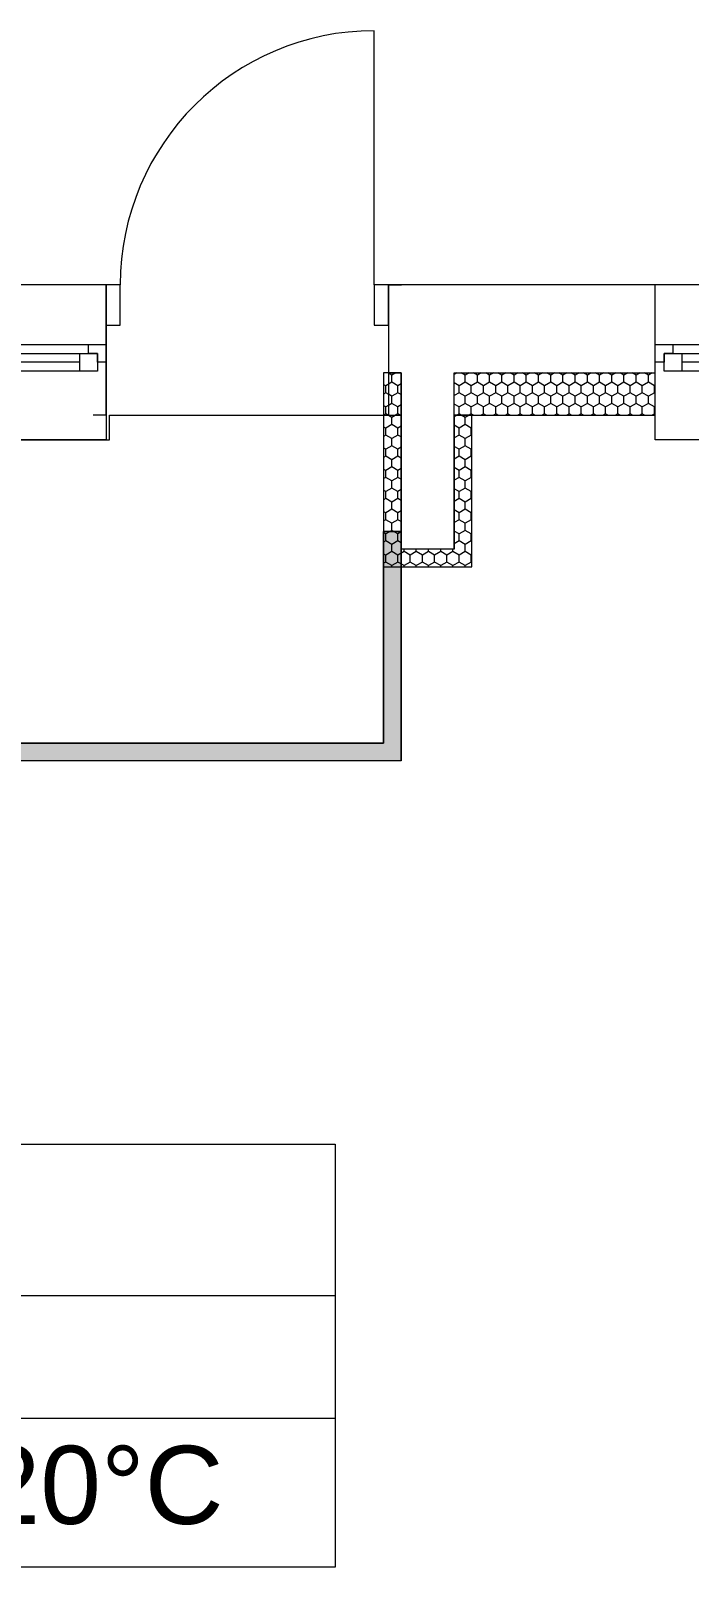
# Model space of a CAD drawing. Header units: millimetres. Extents: x 2773669 to 2919208, y -67651 to -3984.
# Drawn here: x 2807018 to 2808885, y -58845 to -54489 of the extents above; entities that cross this region are included whole.
import ezdxf

# ---------------------------------------------------------------- set-up
doc = ezdxf.new("R2010")
doc.units = ezdxf.units.MM
doc.header["$MEASUREMENT"] = 0
for name, color, linetype in [('0_muret e jashtme', 7, 'Continuous'), ('PDF2_Kondenzati', 7, 'Continuous'), ('PDF2_Text', 7, 'Continuous')]:
    doc.layers.add(name, color=color, linetype=linetype)
for name, color, linetype, lineweight, true_color in [('0_muret e jashtme_Pen_No__82', 7, 'Continuous', 0, 0xaaaaaa), ('ARCHICAD Doors_Pen_No__82', 7, 'Continuous', 0, 0xaaaaaa), ('ARCHICAD Windows_Pen_No__82', 7, 'Continuous', 0, 0xaaaaaa), ('Structural - Bearing_Pen_No__82', 7, 'Continuous', 0, 0xaaaaaa)]:
    doc.layers.add(name, color=color, linetype=linetype, lineweight=lineweight, true_color=true_color)
doc.layers.add('Structural - Bearing_Pen_No__19', color=255, linetype='Continuous', lineweight=0)
doc.styles.add('PDF Arial', font='arial.ttf')
pattern_1 = [(90, (2247653.822, -76424.967), (-34.6410162, 0), [20, -40]), (90, (2247636.502, -76394.967), (-34.6410162, 0), [20, -40]), (150, (2247653.822, -76404.967), (17.320508, 30), [20, -40]), (150, (2247619.18, -76404.967), (17.320508, 30), [20, -40]), (210, (2247653.822, -76424.967), (-17.320508, 30), [20, -40]), (210, (2247619.18, -76424.967), (-17.320508, 30), [20, -40])]

# ---------------------------------------------------------------- blocks, each defined once
blk = doc.blocks.new('Window 22')
at = {"layer": 'ARCHICAD Windows_Pen_No__82', "color": 253, "linetype": 'Continuous', "lineweight": 0, "true_color": 0xaaaaaa}
for p, q in [((-400, 150), (-400, 220)), ((-400, 220), (400, 220)), ((400, 220), (400, 150)), ((-400, 150), (-400, 30)), ((400, 150), (400, 30)), ((-400, 30), (-400, 0)), ((-400, 0), (-375, 0)), ((-400, 0), (-400, -50)), ((-400, 0), (-400, -50)), ((-375, 25), (-325, 25)), ((-375, -25), (-375, 25)), ((-375, 0), (-375, -25)), ((-325, 25), (325, 25)), ((-325, 25), (-325, -25)), ((-325, 25), (325, 25)), ((-325, 0), (325, 0)), ((325, -25), (325, 25)), ((325, 25), (375, 25)), ((375, 25), (375, -25)), ((375, -25), (375, 0)), ((375, 0), (400, 0)), ((400, 30), (400, 0)), ((400, 0), (400, -50)), ((400, 0), (400, -50)), ((-375, -25), (-350, -25)), ((-325, -25), (-375, -25)), ((-350, -25), (-350, -50)), ((325, -25), (-325, -25)), ((375, -25), (325, -25)), ((350, -50), (350, -25)), ((350, -25), (375, -25)), ((-350, -50), (-400, -50)), ((-400, -50), (-400, -220)), ((350, -50), (-350, -50)), ((400, -50), (350, -50)), ((400, -50), (400, -220)), ((-400, -220), (400, -220))]:
    blk.add_line(p, q, dxfattribs=at)
blk = doc.blocks.new('Window 22_2')
at = {"layer": 'ARCHICAD Windows_Pen_No__82', "color": 253, "linetype": 'Continuous', "lineweight": 0, "true_color": 0xaaaaaa}
for p, q in [((-800, 150), (-800, 220)), ((-800, 220), (800, 220)), ((800, 220), (800, 150)), ((-800, 150), (-800, 30)), ((800, 150), (800, 30)), ((-800, 30), (-800, 0)), ((-800, 0), (-775, 0)), ((-800, 0), (-800, -50)), ((-800, 0), (-800, -50)), ((-775, 25), (-725, 25)), ((-775, -25), (-775, 25)), ((-775, 0), (-775, -25)), ((-725, 25), (725, 25)), ((-725, 25), (-725, -25)), ((-725, 25), (725, 25)), ((-725, 0), (725, 0)), ((725, -25), (725, 25)), ((725, 25), (775, 25)), ((775, 25), (775, -25)), ((775, -25), (775, 0)), ((775, 0), (800, 0)), ((800, 30), (800, 0)), ((800, 0), (800, -50)), ((800, 0), (800, -50)), ((-775, -25), (-750, -25)), ((-725, -25), (-775, -25)), ((-750, -25), (-750, -50)), ((725, -25), (-725, -25)), ((775, -25), (725, -25)), ((750, -50), (750, -25)), ((750, -25), (775, -25)), ((-750, -50), (-800, -50)), ((-800, -50), (-800, -220)), ((750, -50), (-750, -50)), ((800, -50), (750, -50)), ((800, -50), (800, -220)), ((-800, -220), (800, -220))]:
    blk.add_line(p, q, dxfattribs=at)
blk = doc.blocks.new('Door 22')
at = {"layer": 'ARCHICAD Doors_Pen_No__82', "color": 253, "linetype": 'Continuous', "lineweight": 0, "true_color": 0xaaaaaa}
for p, q in [((360, 0), (360, 720)), ((-400, 0), (-437, 0)), ((-400, 0), (-437, 0)), ((-360, 0), (-400, 0)), ((-400, 0), (-400, -115)), ((-400, 0), (-400, -115)), ((-400, 0), (-400, -115)), ((-360, -115), (-360, 0)), ((400, 0), (360, 0)), ((360, 0), (360, -115)), ((400, -115), (400, 0)), ((400, 0), (400, -115)), ((400, 0), (400, -115)), ((400, 0), (437, 0)), ((400, 0), (437, 0)), ((-400, -115), (-360, -115)), ((-400, -115), (-400, -250)), ((-400, -115), (-400, -250)), ((360, -115), (400, -115)), ((400, -115), (400, -250)), ((400, -115), (400, -250)), ((-400, -250), (-400, -370)), ((-400, -250), (-400, -370)), ((400, -250), (400, -370)), ((400, -250), (400, -370)), ((-400, -370), (-437, -370)), ((-400, -370), (-437, -370)), ((400, -370), (437, -370)), ((400, -370), (437, -370))]:
    blk.add_line(p, q, dxfattribs=at)
blk.add_arc((360, 0), 720, 90, 180, dxfattribs=at)
blk = doc.blocks.new('Wall_3', base_point=(2804318.2, -55208.5))
at = {"layer": '0_muret e jashtme_Pen_No__82', "linetype": 'Continuous', "lineweight": 0, "true_color": 0xaaaaaa}
h = blk.add_hatch(dxfattribs=at)
h.set_pattern_fill('STYROFOAM_SM_INSULATION', color=253, style=0, pattern_type=2)
h.set_pattern_definition(pattern_1)
h.paths.add_polyline_path([(2808031.6, -55578.5), (2808068.2, -55578.5), (2808068.2, -55458.5), (2808031.6, -55458.5)])
h = blk.add_hatch(dxfattribs=at)
h.set_pattern_fill('STYROFOAM_SM_INSULATION', color=253, style=0, pattern_type=2)
h.set_pattern_definition(pattern_1)
h.paths.add_polyline_path([(2808788.4, -55458.5), (2808218.2, -55458.5), (2808218.2, -55578.5), (2808788.4, -55578.5)])
at = {"layer": '0_muret e jashtme_Pen_No__82', "color": 253, "linetype": 'Continuous', "lineweight": 0, "true_color": 0xaaaaaa}
for p, q in [((2808031.6, -55208.5), (2808068.6, -55208.5)), ((2808031.6, -55208.5), (2808031.6, -55323.5)), ((2808788.4, -55378.5), (2808788.4, -55208.5)), ((2808031.6, -55323.5), (2808031.6, -55458.5)), ((2808788.4, -55428.5), (2808788.4, -55378.5)), ((2808788.4, -55458.5), (2808788.4, -55428.5)), ((2808031.6, -55458.5), (2808068.2, -55458.5)), ((2808031.6, -55458.5), (2808031.6, -55578.5)), ((2808068.2, -55458.5), (2808068.2, -55578.5)), ((2808218.2, -55578.5), (2808218.2, -55458.5)), ((2808218.2, -55458.5), (2808788.4, -55458.5)), ((2808788.4, -55578.5), (2808788.4, -55458.5)), ((2808031.6, -55578.5), (2808068.6, -55578.5))]:
    blk.add_line(p, q, dxfattribs=at)
at = {"layer": '0_muret e jashtme_Pen_No__82', "color": 253, "linetype": 'Continuous', "lineweight": 0, "true_color": 0xaaaaaa, "flags": 128}
for points in [[(2808788.4, -55208.5), (2808031.6, -55208.5)], [(2808031.6, -55578.5), (2808068.2, -55578.5)], [(2808218.2, -55578.5), (2808788.4, -55578.5)]]:
    blk.add_lwpolyline(points, dxfattribs=at)
at = {"layer": 'ARCHICAD Doors_Pen_No__82', "color": 253, "linetype": 'Continuous', "lineweight": 0, "true_color": 0xaaaaaa, "zscale": 1000}
blk.add_blockref('Door 22', (2807631.6, -55208.5), dxfattribs=at)
at = {"layer": 'ARCHICAD Windows_Pen_No__82', "color": 253, "linetype": 'Continuous', "lineweight": 0, "true_color": 0xaaaaaa, "zscale": 1000, "rotation": 180}
for name, p in [('Window 22_2', (2806431.6, -55428.5)), ('Window 22', (2809188.4, -55428.5))]:
    blk.add_blockref(name, p, dxfattribs=at)
blk = doc.blocks.new('Wall_60', base_point=(2808068.2, -55208.5))
at = {"layer": '0_muret e jashtme_Pen_No__82', "color": 253, "linetype": 'Continuous', "lineweight": 0, "true_color": 0xaaaaaa}
for p, q in [((2808068.2, -55458.5), (2808068.2, -55578.5)), ((2808218.2, -55578.5), (2808218.2, -55458.5))]:
    blk.add_line(p, q, dxfattribs=at)
at = {"layer": '0_muret e jashtme_Pen_No__82', "color": 253, "linetype": 'Continuous', "lineweight": 0, "true_color": 0xaaaaaa, "flags": 128}
for points in [[(2808068.2, -55578.5), (2808068.2, -55958.5)], [(2808218.2, -55958.5), (2808218.2, -55578.5)], [(2808218.2, -55958.5), (2808068.2, -55958.5)]]:
    blk.add_lwpolyline(points, dxfattribs=at)

msp = doc.modelspace()

# ---------------------------------------------------------------- hatches: boundary and pattern name
at = {"layer": '0_muret e jashtme_Pen_No__82', "linetype": 'Continuous', "lineweight": 0, "true_color": 0xaaaaaa}
h = msp.add_hatch(dxfattribs=at)
h.set_pattern_fill('STYROFOAM_SM_INSULATION', color=253, style=0, pattern_type=2)
h.set_pattern_definition(pattern_1)
h.paths.add_polyline_path([(2808218.17292, -55578.54946), (2808218.17292, -55958.54946), (2808068.17292, -55958.54946), (2808068.17292, -55458.54953), (2808018.17292, -55458.54953), (2808018.17292, -56008.54946), (2808268.17292, -56008.54946), (2808268.17292, -55578.54946)])
at = {"layer": 'Structural - Bearing_Pen_No__19', "linetype": 'Continuous', "lineweight": 0}
msp.add_hatch(color=255, dxfattribs=at).paths.add_polyline_path([(2805618.17292, -56558.54946), (2805618.17292, -55908.54946), (2805668.17292, -55908.54946), (2805668.17292, -56508.54945), (2808018.17292, -56508.54945), (2808018.17292, -55908.54946), (2808067.83417, -55908.54946), (2808067.83417, -56558.54946)])

# ---------------------------------------------------------------- linework, layer by layer
at = {"layer": '0_muret e jashtme_Pen_No__82', "color": 253, "linetype": 'Continuous', "lineweight": 0, "true_color": 0xaaaaaa, "flags": 128}
msp.add_lwpolyline([(2808218.17292, -55578.54946), (2808218.17292, -55958.54946), (2808068.17292, -55958.54946), (2808068.17292, -55458.54953), (2808018.17292, -55458.54953), (2808018.17292, -56008.54946), (2808268.17292, -56008.54946), (2808268.17292, -55578.54946)], close=True, dxfattribs=at)
at = {"layer": 'PDF2_Kondenzati', "lineweight": 0}
msp.add_lwpolyline([(2803397.5054, -57644.91598), (2807881.03147, -57644.91598), (2807881.03147, -58844.68092), (2803397.5054, -58844.68092)], close=True, dxfattribs=at)
for points in [[(2803397.5054, -58074.538), (2807881.03147, -58074.538)], [(2803397.5054, -58422.09503), (2807881.03147, -58422.09503)]]:
    msp.add_lwpolyline(points, dxfattribs=at)
at = {"layer": 'Structural - Bearing_Pen_No__82', "color": 253, "linetype": 'Continuous', "lineweight": 0, "true_color": 0xaaaaaa, "flags": 128}
for points in [[(2808018.17292, -55908.54946), (2808018.17292, -56508.54945), (2805668.17292, -56508.54945), (2805668.17292, -55908.54946), (2805618.17292, -55908.54946), (2805618.17292, -55578.54946), (2805631.59048, -55578.54946), (2805631.59048, -55648.54946), (2807241.34255, -55648.54946), (2807241.34255, -55578.54946), (2808068.17292, -55578.54946), (2808068.17292, -56558.54946), (2808067.83417, -56558.54946), (2808067.83417, -55908.54946)], [(2805618.17292, -56558.54946), (2805618.17292, -55908.54946), (2805668.17292, -55908.54946), (2805668.17292, -56508.54945), (2808018.17292, -56508.54945), (2808018.17292, -55908.54946), (2808067.83417, -55908.54946), (2808067.83417, -56558.54946)]]:
    msp.add_lwpolyline(points, close=True, dxfattribs=at)

# ---------------------------------------------------------------- block references
at = {"layer": '0_muret e jashtme', "color": 7, "lineweight": 0}
for name, p in [('Wall_3', (2804318.17292, -55208.54946)), ('Wall_60', (2808068.17292, -55208.54946))]:
    msp.add_blockref(name, p, dxfattribs=at)

# ---------------------------------------------------------------- texts
at = {"layer": 'PDF2_Text', "insert": (2803620.83004, -58788.76374), "char_height": 221.6325204, "attachment_point": 7, "style": 'PDF Arial'}
msp.add_mtext('Working temperature : -20°C', dxfattribs=at)

doc.saveas('drawing.dxf')
